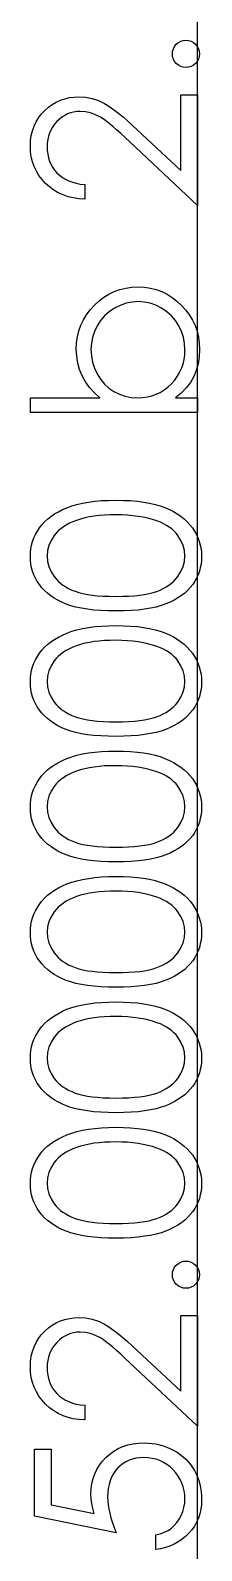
# Model space of a CAD drawing. Header units: millimetres. Extents: x -496 to 15, y 154 to 434.
# Drawn here: x -390.24 to -387.08, y 222.96 to 250.93 of the extents above; entities that cross this region are included whole.
import ezdxf

# ---------------------------------------------------------------- set-up
doc = ezdxf.new("R2010")
doc.units = ezdxf.units.MM

msp = doc.modelspace()

# ---------------------------------------------------------------- linework, layer by layer
at = {"color": 7, "linetype": 'Continuous'}
msp.add_line((-387.161, 164.056), (-387.161, 293.248), dxfattribs=at)
at = {"color": 7, "linetype": 'Continuous', "flags": 128}
for points in [[(-387.623, 250.498), (-387.618, 250.548), (-387.605, 250.594), (-387.582, 250.636), (-387.55, 250.675), (-387.511, 250.707), (-387.469, 250.73), (-387.423, 250.743), (-387.373, 250.748), (-387.373, 250.748), (-387.323, 250.743), (-387.277, 250.73), (-387.235, 250.707), (-387.197, 250.675), (-387.164, 250.636), (-387.141, 250.594), (-387.127, 250.548), (-387.123, 250.498), (-387.123, 250.498), (-387.127, 250.448), (-387.141, 250.402), (-387.164, 250.36), (-387.197, 250.321), (-387.235, 250.289), (-387.277, 250.267), (-387.323, 250.253), (-387.373, 250.248), (-387.373, 250.248), (-387.423, 250.253), (-387.469, 250.267), (-387.511, 250.289), (-387.55, 250.321), (-387.582, 250.36), (-387.605, 250.402), (-387.618, 250.448), (-387.623, 250.498)], [(-389.238, 248.094), (-389.238, 247.825), (-389.238, 247.825), (-389.345, 247.832), (-389.447, 247.848), (-389.544, 247.871), (-389.636, 247.904), (-389.724, 247.944), (-389.806, 247.993), (-389.884, 248.05), (-389.957, 248.115), (-390.023, 248.187), (-390.08, 248.263), (-390.128, 248.343), (-390.168, 248.426), (-390.198, 248.515), (-390.221, 248.607), (-390.234, 248.703), (-390.238, 248.803), (-390.238, 248.803), (-390.234, 248.902), (-390.221, 248.996), (-390.201, 249.085), (-390.171, 249.17), (-390.134, 249.249), (-390.088, 249.324), (-390.035, 249.394), (-389.972, 249.459), (-389.904, 249.518), (-389.834, 249.568), (-389.76, 249.612), (-389.683, 249.647), (-389.603, 249.674), (-389.52, 249.694), (-389.435, 249.705), (-389.346, 249.71), (-389.346, 249.71), (-389.221, 249.702), (-389.1, 249.678), (-388.984, 249.64), (-388.871, 249.585), (-388.813, 249.55), (-388.75, 249.508), (-388.682, 249.459), (-388.609, 249.402), (-388.532, 249.338), (-388.45, 249.267), (-388.362, 249.189), (-388.27, 249.103), (-388.27, 249.103), (-387.469, 248.352), (-387.469, 248.352), (-387.469, 249.748), (-387.469, 249.748), (-387.161, 249.748), (-387.161, 249.748), (-387.161, 247.71), (-387.161, 247.71), (-388.403, 248.873), (-388.403, 248.873), (-388.492, 248.958), (-388.575, 249.035), (-388.651, 249.104), (-388.722, 249.165), (-388.788, 249.219), (-388.847, 249.265), (-388.9, 249.303), (-388.948, 249.333), (-389.038, 249.38), (-389.13, 249.414), (-389.225, 249.434), (-389.322, 249.44), (-389.322, 249.44), (-389.383, 249.437), (-389.442, 249.428), (-389.499, 249.414), (-389.553, 249.393), (-389.606, 249.366), (-389.656, 249.334), (-389.704, 249.296), (-389.751, 249.252), (-389.793, 249.203), (-389.829, 249.152), (-389.86, 249.098), (-389.885, 249.042), (-389.905, 248.982), (-389.919, 248.921), (-389.927, 248.857), (-389.93, 248.789), (-389.93, 248.789), (-389.927, 248.719), (-389.919, 248.652), (-389.905, 248.588), (-389.885, 248.526), (-389.859, 248.468), (-389.828, 248.413), (-389.791, 248.36), (-389.749, 248.311), (-389.701, 248.266), (-389.648, 248.226), (-389.591, 248.192), (-389.53, 248.161), (-389.464, 248.137), (-389.393, 248.118), (-389.318, 248.103), (-389.238, 248.094)], [(-387.161, 243.902), (-390.238, 243.902), (-390.238, 243.902), (-390.238, 244.171), (-390.238, 244.171), (-388.956, 244.171), (-388.956, 244.171), (-389.058, 244.264), (-389.147, 244.362), (-389.222, 244.466), (-389.283, 244.575), (-389.331, 244.69), (-389.365, 244.809), (-389.385, 244.935), (-389.392, 245.065), (-389.392, 245.065), (-389.386, 245.181), (-389.371, 245.294), (-389.345, 245.401), (-389.309, 245.505), (-389.262, 245.603), (-389.205, 245.698), (-389.138, 245.788), (-389.06, 245.874), (-388.974, 245.953), (-388.885, 246.021), (-388.79, 246.079), (-388.692, 246.126), (-388.589, 246.163), (-388.481, 246.189), (-388.37, 246.204), (-388.253, 246.21), (-388.253, 246.21), (-388.138, 246.204), (-388.028, 246.189), (-387.921, 246.162), (-387.819, 246.125), (-387.721, 246.077), (-387.628, 246.019), (-387.538, 245.951), (-387.454, 245.871), (-387.376, 245.785), (-387.309, 245.693), (-387.252, 245.598), (-387.206, 245.499), (-387.169, 245.395), (-387.143, 245.286), (-387.128, 245.173), (-387.123, 245.057), (-387.123, 245.057), (-387.129, 244.923), (-387.149, 244.797), (-387.183, 244.676), (-387.229, 244.562), (-387.29, 244.455), (-387.367, 244.354), (-387.459, 244.259), (-387.567, 244.171), (-387.567, 244.171), (-387.161, 244.171), (-387.161, 244.171), (-387.161, 243.902)], [(-387.392, 245.054), (-387.399, 245.172), (-387.42, 245.285), (-387.456, 245.393), (-387.505, 245.497), (-387.567, 245.594), (-387.641, 245.679), (-387.725, 245.755), (-387.822, 245.82), (-387.925, 245.873), (-388.032, 245.91), (-388.141, 245.933), (-388.253, 245.94), (-388.253, 245.94), (-388.365, 245.933), (-388.475, 245.91), (-388.582, 245.872), (-388.687, 245.819), (-388.784, 245.753), (-388.87, 245.678), (-388.945, 245.591), (-389.008, 245.494), (-389.058, 245.391), (-389.094, 245.283), (-389.115, 245.173), (-389.123, 245.059), (-389.123, 245.059), (-389.115, 244.942), (-389.094, 244.829), (-389.058, 244.719), (-389.008, 244.611), (-388.945, 244.511), (-388.873, 244.423), (-388.791, 244.348), (-388.699, 244.285), (-388.599, 244.235), (-388.492, 244.199), (-388.38, 244.178), (-388.261, 244.171), (-388.261, 244.171), (-388.171, 244.175), (-388.084, 244.187), (-388, 244.207), (-387.921, 244.235), (-387.845, 244.271), (-387.773, 244.315), (-387.706, 244.366), (-387.641, 244.426), (-387.583, 244.491), (-387.532, 244.561), (-387.489, 244.634), (-387.454, 244.711), (-387.427, 244.791), (-387.407, 244.875), (-387.395, 244.963), (-387.392, 245.054)], [(-388.66, 240.248), (-388.804, 240.25), (-388.94, 240.256), (-389.068, 240.266), (-389.187, 240.28), (-389.297, 240.297), (-389.4, 240.32), (-389.493, 240.345), (-389.579, 240.375), (-389.657, 240.408), (-389.731, 240.445), (-389.8, 240.485), (-389.864, 240.528), (-389.923, 240.574), (-389.977, 240.624), (-390.026, 240.676), (-390.071, 240.733), (-390.11, 240.792), (-390.144, 240.853), (-390.172, 240.914), (-390.196, 240.979), (-390.215, 241.044), (-390.228, 241.112), (-390.236, 241.18), (-390.238, 241.251), (-390.238, 241.251), (-390.236, 241.323), (-390.227, 241.393), (-390.215, 241.461), (-390.196, 241.527), (-390.172, 241.592), (-390.143, 241.655), (-390.109, 241.717), (-390.07, 241.777), (-390.025, 241.834), (-389.975, 241.889), (-389.92, 241.94), (-389.859, 241.988), (-389.794, 242.033), (-389.722, 242.075), (-389.647, 242.113), (-389.565, 242.149), (-389.477, 242.181), (-389.382, 242.21), (-389.279, 242.233), (-389.17, 242.252), (-389.053, 242.267), (-388.929, 242.278), (-388.798, 242.284), (-388.66, 242.286), (-388.66, 242.286), (-388.522, 242.284), (-388.391, 242.278), (-388.268, 242.267), (-388.152, 242.253), (-388.043, 242.234), (-387.941, 242.21), (-387.847, 242.183), (-387.76, 242.151), (-387.678, 242.116), (-387.603, 242.077), (-387.532, 242.036), (-387.466, 241.991), (-387.406, 241.943), (-387.35, 241.891), (-387.3, 241.836), (-387.255, 241.779), (-387.215, 241.719), (-387.18, 241.657), (-387.151, 241.593), (-387.127, 241.528), (-387.108, 241.461), (-387.095, 241.393), (-387.087, 241.323), (-387.084, 241.251), (-387.084, 241.251), (-387.087, 241.18), (-387.094, 241.112), (-387.108, 241.044), (-387.126, 240.979), (-387.148, 240.916), (-387.177, 240.854), (-387.211, 240.794), (-387.249, 240.735), (-387.293, 240.679), (-387.342, 240.627), (-387.396, 240.577), (-387.456, 240.531), (-387.52, 240.488), (-387.589, 240.448), (-387.663, 240.41), (-387.743, 240.377), (-387.829, 240.347), (-387.923, 240.32), (-388.025, 240.298), (-388.136, 240.28), (-388.255, 240.266), (-388.382, 240.256), (-388.517, 240.25), (-388.66, 240.248)], [(-388.661, 240.517), (-388.541, 240.518), (-388.428, 240.523), (-388.323, 240.53), (-388.225, 240.54), (-388.135, 240.553), (-388.052, 240.569), (-387.977, 240.588), (-387.91, 240.609), (-387.848, 240.634), (-387.79, 240.661), (-387.736, 240.69), (-387.686, 240.723), (-387.639, 240.758), (-387.597, 240.796), (-387.558, 240.837), (-387.523, 240.88), (-387.466, 240.972), (-387.425, 241.065), (-387.4, 241.161), (-387.392, 241.26), (-387.392, 241.26), (-387.4, 241.359), (-387.424, 241.455), (-387.464, 241.548), (-387.52, 241.637), (-387.555, 241.68), (-387.593, 241.72), (-387.635, 241.757), (-387.681, 241.792), (-387.731, 241.824), (-387.786, 241.853), (-387.844, 241.88), (-387.907, 241.904), (-387.907, 241.904), (-387.987, 241.93), (-388.072, 241.954), (-388.16, 241.973), (-388.252, 241.989), (-388.348, 242.001), (-388.448, 242.01), (-388.553, 242.015), (-388.661, 242.017), (-388.661, 242.017), (-388.769, 242.015), (-388.873, 242.011), (-388.971, 242.003), (-389.064, 241.992), (-389.152, 241.978), (-389.235, 241.961), (-389.313, 241.94), (-389.386, 241.916), (-389.455, 241.89), (-389.518, 241.861), (-389.577, 241.83), (-389.631, 241.796), (-389.68, 241.76), (-389.725, 241.721), (-389.765, 241.68), (-389.8, 241.637), (-389.857, 241.546), (-389.898, 241.454), (-389.922, 241.358), (-389.93, 241.26), (-389.93, 241.26), (-389.922, 241.161), (-389.898, 241.064), (-389.857, 240.971), (-389.8, 240.88), (-389.765, 240.837), (-389.727, 240.797), (-389.685, 240.759), (-389.638, 240.724), (-389.588, 240.692), (-389.534, 240.661), (-389.477, 240.634), (-389.415, 240.61), (-389.347, 240.588), (-389.272, 240.57), (-389.189, 240.553), (-389.099, 240.541), (-389.001, 240.53), (-388.895, 240.523), (-388.782, 240.518), (-388.661, 240.517)], [(-388.66, 237.94), (-388.804, 237.942), (-388.94, 237.948), (-389.068, 237.958), (-389.187, 237.972), (-389.297, 237.99), (-389.4, 238.012), (-389.493, 238.038), (-389.579, 238.067), (-389.657, 238.1), (-389.731, 238.137), (-389.8, 238.177), (-389.864, 238.22), (-389.923, 238.267), (-389.977, 238.316), (-390.026, 238.369), (-390.071, 238.425), (-390.11, 238.484), (-390.144, 238.545), (-390.172, 238.607), (-390.196, 238.671), (-390.215, 238.737), (-390.228, 238.804), (-390.236, 238.872), (-390.238, 238.943), (-390.238, 238.943), (-390.236, 239.015), (-390.227, 239.085), (-390.215, 239.153), (-390.196, 239.22), (-390.172, 239.285), (-390.143, 239.348), (-390.109, 239.41), (-390.07, 239.469), (-390.025, 239.526), (-389.975, 239.581), (-389.92, 239.632), (-389.859, 239.68), (-389.794, 239.725), (-389.722, 239.767), (-389.647, 239.806), (-389.565, 239.842), (-389.477, 239.874), (-389.382, 239.902), (-389.279, 239.925), (-389.17, 239.945), (-389.053, 239.96), (-388.929, 239.97), (-388.798, 239.976), (-388.66, 239.979), (-388.66, 239.979), (-388.522, 239.976), (-388.391, 239.97), (-388.268, 239.96), (-388.152, 239.945), (-388.043, 239.926), (-387.941, 239.902), (-387.847, 239.875), (-387.76, 239.844), (-387.678, 239.808), (-387.603, 239.77), (-387.532, 239.728), (-387.466, 239.683), (-387.406, 239.635), (-387.35, 239.583), (-387.3, 239.529), (-387.255, 239.471), (-387.215, 239.411), (-387.18, 239.349), (-387.151, 239.285), (-387.127, 239.22), (-387.108, 239.154), (-387.095, 239.085), (-387.087, 239.015), (-387.084, 238.943), (-387.084, 238.943), (-387.087, 238.872), (-387.094, 238.804), (-387.108, 238.737), (-387.126, 238.672), (-387.148, 238.608), (-387.177, 238.546), (-387.211, 238.486), (-387.249, 238.428), (-387.293, 238.372), (-387.342, 238.319), (-387.396, 238.27), (-387.456, 238.223), (-387.52, 238.18), (-387.589, 238.14), (-387.663, 238.103), (-387.743, 238.069), (-387.829, 238.039), (-387.923, 238.012), (-388.025, 237.991), (-388.136, 237.973), (-388.255, 237.958), (-388.382, 237.948), (-388.517, 237.942), (-388.66, 237.94)], [(-388.661, 238.21), (-388.541, 238.211), (-388.428, 238.216), (-388.323, 238.223), (-388.225, 238.232), (-388.135, 238.246), (-388.052, 238.261), (-387.977, 238.28), (-387.91, 238.301), (-387.848, 238.326), (-387.79, 238.353), (-387.736, 238.383), (-387.686, 238.415), (-387.639, 238.451), (-387.597, 238.488), (-387.558, 238.529), (-387.523, 238.573), (-387.466, 238.664), (-387.425, 238.758), (-387.4, 238.854), (-387.392, 238.952), (-387.392, 238.952), (-387.4, 239.051), (-387.424, 239.148), (-387.464, 239.24), (-387.52, 239.33), (-387.555, 239.372), (-387.593, 239.412), (-387.635, 239.449), (-387.681, 239.484), (-387.731, 239.516), (-387.786, 239.545), (-387.844, 239.572), (-387.907, 239.596), (-387.907, 239.596), (-387.987, 239.622), (-388.072, 239.646), (-388.16, 239.665), (-388.252, 239.681), (-388.348, 239.693), (-388.448, 239.702), (-388.553, 239.708), (-388.661, 239.71), (-388.661, 239.71), (-388.769, 239.708), (-388.873, 239.704), (-388.971, 239.695), (-389.064, 239.684), (-389.152, 239.67), (-389.235, 239.653), (-389.313, 239.632), (-389.386, 239.609), (-389.455, 239.582), (-389.518, 239.553), (-389.577, 239.522), (-389.631, 239.488), (-389.68, 239.452), (-389.725, 239.413), (-389.765, 239.372), (-389.8, 239.329), (-389.857, 239.238), (-389.898, 239.146), (-389.922, 239.05), (-389.93, 238.952), (-389.93, 238.952), (-389.922, 238.853), (-389.898, 238.756), (-389.857, 238.663), (-389.8, 238.573), (-389.765, 238.529), (-389.727, 238.489), (-389.685, 238.451), (-389.638, 238.416), (-389.588, 238.384), (-389.534, 238.354), (-389.477, 238.327), (-389.415, 238.302), (-389.347, 238.28), (-389.272, 238.262), (-389.189, 238.246), (-389.099, 238.233), (-389.001, 238.223), (-388.895, 238.216), (-388.782, 238.211), (-388.661, 238.21)], [(-388.66, 235.633), (-388.804, 235.634), (-388.94, 235.64), (-389.068, 235.651), (-389.187, 235.664), (-389.297, 235.682), (-389.4, 235.704), (-389.493, 235.73), (-389.579, 235.759), (-389.657, 235.792), (-389.731, 235.829), (-389.8, 235.869), (-389.864, 235.913), (-389.923, 235.959), (-389.977, 236.008), (-390.026, 236.061), (-390.071, 236.118), (-390.11, 236.176), (-390.144, 236.237), (-390.172, 236.299), (-390.196, 236.363), (-390.215, 236.429), (-390.228, 236.496), (-390.236, 236.565), (-390.238, 236.636), (-390.238, 236.636), (-390.236, 236.707), (-390.227, 236.777), (-390.215, 236.845), (-390.196, 236.912), (-390.172, 236.977), (-390.143, 237.04), (-390.109, 237.102), (-390.07, 237.161), (-390.025, 237.219), (-389.975, 237.273), (-389.92, 237.324), (-389.859, 237.372), (-389.794, 237.417), (-389.722, 237.46), (-389.647, 237.498), (-389.565, 237.534), (-389.477, 237.566), (-389.382, 237.594), (-389.279, 237.618), (-389.17, 237.637), (-389.053, 237.652), (-388.929, 237.663), (-388.798, 237.669), (-388.66, 237.671), (-388.66, 237.671), (-388.522, 237.669), (-388.391, 237.663), (-388.268, 237.652), (-388.152, 237.637), (-388.043, 237.618), (-387.941, 237.595), (-387.847, 237.568), (-387.76, 237.536), (-387.678, 237.5), (-387.603, 237.462), (-387.532, 237.42), (-387.466, 237.375), (-387.406, 237.327), (-387.35, 237.276), (-387.3, 237.221), (-387.255, 237.163), (-387.215, 237.103), (-387.18, 237.041), (-387.151, 236.978), (-387.127, 236.913), (-387.108, 236.846), (-387.095, 236.777), (-387.087, 236.707), (-387.084, 236.636), (-387.084, 236.636), (-387.087, 236.565), (-387.094, 236.496), (-387.108, 236.429), (-387.126, 236.364), (-387.148, 236.3), (-387.177, 236.238), (-387.211, 236.178), (-387.249, 236.12), (-387.293, 236.064), (-387.342, 236.011), (-387.396, 235.962), (-387.456, 235.916), (-387.52, 235.872), (-387.589, 235.832), (-387.663, 235.795), (-387.743, 235.761), (-387.829, 235.731), (-387.923, 235.705), (-388.025, 235.683), (-388.136, 235.665), (-388.255, 235.651), (-388.382, 235.64), (-388.517, 235.634), (-388.66, 235.633)], [(-388.661, 235.902), (-388.541, 235.903), (-388.428, 235.908), (-388.323, 235.915), (-388.225, 235.925), (-388.135, 235.938), (-388.052, 235.954), (-387.977, 235.972), (-387.91, 235.994), (-387.848, 236.018), (-387.79, 236.045), (-387.736, 236.075), (-387.686, 236.107), (-387.639, 236.143), (-387.597, 236.181), (-387.558, 236.222), (-387.523, 236.265), (-387.466, 236.356), (-387.425, 236.45), (-387.4, 236.546), (-387.392, 236.645), (-387.392, 236.645), (-387.4, 236.744), (-387.424, 236.84), (-387.464, 236.933), (-387.52, 237.022), (-387.555, 237.065), (-387.593, 237.104), (-387.635, 237.142), (-387.681, 237.176), (-387.731, 237.208), (-387.786, 237.238), (-387.844, 237.264), (-387.907, 237.288), (-387.907, 237.288), (-387.987, 237.315), (-388.072, 237.338), (-388.16, 237.357), (-388.252, 237.374), (-388.348, 237.386), (-388.448, 237.395), (-388.553, 237.4), (-388.661, 237.402), (-388.661, 237.402), (-388.769, 237.4), (-388.873, 237.396), (-388.971, 237.387), (-389.064, 237.377), (-389.152, 237.362), (-389.235, 237.345), (-389.313, 237.324), (-389.386, 237.301), (-389.455, 237.274), (-389.518, 237.246), (-389.577, 237.214), (-389.631, 237.181), (-389.68, 237.145), (-389.725, 237.106), (-389.765, 237.065), (-389.8, 237.021), (-389.857, 236.931), (-389.898, 236.838), (-389.922, 236.743), (-389.93, 236.645), (-389.93, 236.645), (-389.922, 236.545), (-389.898, 236.449), (-389.857, 236.356), (-389.8, 236.265), (-389.765, 236.222), (-389.727, 236.181), (-389.685, 236.143), (-389.638, 236.109), (-389.588, 236.076), (-389.534, 236.046), (-389.477, 236.019), (-389.415, 235.994), (-389.347, 235.973), (-389.272, 235.954), (-389.189, 235.938), (-389.099, 235.925), (-389.001, 235.915), (-388.895, 235.908), (-388.782, 235.903), (-388.661, 235.902)], [(-388.66, 233.325), (-388.804, 233.327), (-388.94, 233.333), (-389.068, 233.343), (-389.187, 233.357), (-389.297, 233.374), (-389.4, 233.396), (-389.493, 233.422), (-389.579, 233.452), (-389.657, 233.485), (-389.731, 233.521), (-389.8, 233.562), (-389.864, 233.605), (-389.923, 233.651), (-389.977, 233.701), (-390.026, 233.753), (-390.071, 233.81), (-390.11, 233.869), (-390.144, 233.929), (-390.172, 233.991), (-390.196, 234.056), (-390.215, 234.121), (-390.228, 234.189), (-390.236, 234.257), (-390.238, 234.328), (-390.238, 234.328), (-390.236, 234.399), (-390.227, 234.47), (-390.215, 234.538), (-390.196, 234.604), (-390.172, 234.669), (-390.143, 234.732), (-390.109, 234.794), (-390.07, 234.854), (-390.025, 234.911), (-389.975, 234.966), (-389.92, 235.017), (-389.859, 235.065), (-389.794, 235.11), (-389.722, 235.152), (-389.647, 235.19), (-389.565, 235.226), (-389.477, 235.258), (-389.382, 235.286), (-389.279, 235.31), (-389.17, 235.329), (-389.053, 235.344), (-388.929, 235.355), (-388.798, 235.361), (-388.66, 235.363), (-388.66, 235.363), (-388.522, 235.361), (-388.391, 235.355), (-388.268, 235.344), (-388.152, 235.33), (-388.043, 235.311), (-387.941, 235.287), (-387.847, 235.26), (-387.76, 235.228), (-387.678, 235.193), (-387.603, 235.154), (-387.532, 235.113), (-387.466, 235.068), (-387.406, 235.02), (-387.35, 234.968), (-387.3, 234.913), (-387.255, 234.856), (-387.215, 234.795), (-387.18, 234.734), (-387.151, 234.67), (-387.127, 234.605), (-387.108, 234.538), (-387.095, 234.47), (-387.087, 234.399), (-387.084, 234.328), (-387.084, 234.328), (-387.087, 234.257), (-387.094, 234.189), (-387.108, 234.121), (-387.126, 234.056), (-387.148, 233.993), (-387.177, 233.931), (-387.211, 233.871), (-387.249, 233.812), (-387.293, 233.756), (-387.342, 233.704), (-387.396, 233.654), (-387.456, 233.608), (-387.52, 233.565), (-387.589, 233.524), (-387.663, 233.487), (-387.743, 233.454), (-387.829, 233.423), (-387.923, 233.397), (-388.025, 233.375), (-388.136, 233.357), (-388.255, 233.343), (-388.382, 233.333), (-388.517, 233.327), (-388.66, 233.325)], [(-388.661, 233.594), (-388.541, 233.595), (-388.428, 233.6), (-388.323, 233.607), (-388.225, 233.617), (-388.135, 233.63), (-388.052, 233.646), (-387.977, 233.664), (-387.91, 233.686), (-387.848, 233.711), (-387.79, 233.738), (-387.736, 233.767), (-387.686, 233.8), (-387.639, 233.835), (-387.597, 233.873), (-387.558, 233.914), (-387.523, 233.957), (-387.466, 234.048), (-387.425, 234.142), (-387.4, 234.238), (-387.392, 234.337), (-387.392, 234.337), (-387.4, 234.436), (-387.424, 234.532), (-387.464, 234.625), (-387.52, 234.714), (-387.555, 234.757), (-387.593, 234.797), (-387.635, 234.834), (-387.681, 234.869), (-387.731, 234.901), (-387.786, 234.93), (-387.844, 234.957), (-387.907, 234.981), (-387.907, 234.981), (-387.987, 235.007), (-388.072, 235.03), (-388.16, 235.05), (-388.252, 235.066), (-388.348, 235.078), (-388.448, 235.087), (-388.553, 235.092), (-388.661, 235.094), (-388.661, 235.094), (-388.769, 235.092), (-388.873, 235.088), (-388.971, 235.08), (-389.064, 235.069), (-389.152, 235.054), (-389.235, 235.038), (-389.313, 235.017), (-389.386, 234.993), (-389.455, 234.967), (-389.518, 234.938), (-389.577, 234.907), (-389.631, 234.873), (-389.68, 234.837), (-389.725, 234.798), (-389.765, 234.757), (-389.8, 234.714), (-389.857, 234.623), (-389.898, 234.53), (-389.922, 234.435), (-389.93, 234.337), (-389.93, 234.337), (-389.922, 234.238), (-389.898, 234.141), (-389.857, 234.048), (-389.8, 233.957), (-389.765, 233.914), (-389.727, 233.874), (-389.685, 233.836), (-389.638, 233.801), (-389.588, 233.768), (-389.534, 233.738), (-389.477, 233.711), (-389.415, 233.687), (-389.347, 233.665), (-389.272, 233.646), (-389.189, 233.63), (-389.099, 233.618), (-389.001, 233.607), (-388.895, 233.6), (-388.782, 233.595), (-388.661, 233.594)], [(-388.66, 231.017), (-388.804, 231.019), (-388.94, 231.025), (-389.068, 231.035), (-389.187, 231.049), (-389.297, 231.067), (-389.4, 231.089), (-389.493, 231.115), (-389.579, 231.144), (-389.657, 231.177), (-389.731, 231.214), (-389.8, 231.254), (-389.864, 231.297), (-389.923, 231.344), (-389.977, 231.393), (-390.026, 231.446), (-390.071, 231.502), (-390.11, 231.561), (-390.144, 231.622), (-390.172, 231.684), (-390.196, 231.748), (-390.215, 231.814), (-390.228, 231.881), (-390.236, 231.949), (-390.238, 232.02), (-390.238, 232.02), (-390.236, 232.092), (-390.227, 232.162), (-390.215, 232.23), (-390.196, 232.297), (-390.172, 232.362), (-390.143, 232.425), (-390.109, 232.487), (-390.07, 232.546), (-390.025, 232.603), (-389.975, 232.658), (-389.92, 232.709), (-389.859, 232.757), (-389.794, 232.802), (-389.722, 232.844), (-389.647, 232.883), (-389.565, 232.919), (-389.477, 232.951), (-389.382, 232.979), (-389.279, 233.002), (-389.17, 233.021), (-389.053, 233.036), (-388.929, 233.047), (-388.798, 233.053), (-388.66, 233.056), (-388.66, 233.056), (-388.522, 233.053), (-388.391, 233.047), (-388.268, 233.036), (-388.152, 233.022), (-388.043, 233.003), (-387.941, 232.979), (-387.847, 232.952), (-387.76, 232.92), (-387.678, 232.885), (-387.603, 232.847), (-387.532, 232.805), (-387.466, 232.76), (-387.406, 232.712), (-387.35, 232.66), (-387.3, 232.606), (-387.255, 232.548), (-387.215, 232.488), (-387.18, 232.426), (-387.151, 232.362), (-387.127, 232.297), (-387.108, 232.231), (-387.095, 232.162), (-387.087, 232.092), (-387.084, 232.02), (-387.084, 232.02), (-387.087, 231.949), (-387.094, 231.881), (-387.108, 231.814), (-387.126, 231.749), (-387.148, 231.685), (-387.177, 231.623), (-387.211, 231.563), (-387.249, 231.505), (-387.293, 231.449), (-387.342, 231.396), (-387.396, 231.347), (-387.456, 231.3), (-387.52, 231.257), (-387.589, 231.217), (-387.663, 231.179), (-387.743, 231.146), (-387.829, 231.116), (-387.923, 231.089), (-388.025, 231.068), (-388.136, 231.05), (-388.255, 231.035), (-388.382, 231.025), (-388.517, 231.019), (-388.66, 231.017)], [(-388.661, 231.286), (-388.541, 231.288), (-388.428, 231.292), (-388.323, 231.3), (-388.225, 231.309), (-388.135, 231.323), (-388.052, 231.338), (-387.977, 231.357), (-387.91, 231.378), (-387.848, 231.403), (-387.79, 231.43), (-387.736, 231.46), (-387.686, 231.492), (-387.639, 231.527), (-387.597, 231.565), (-387.558, 231.606), (-387.523, 231.649), (-387.466, 231.741), (-387.425, 231.835), (-387.4, 231.931), (-387.392, 232.029), (-387.392, 232.029), (-387.4, 232.128), (-387.424, 232.225), (-387.464, 232.317), (-387.52, 232.407), (-387.555, 232.449), (-387.593, 232.489), (-387.635, 232.526), (-387.681, 232.561), (-387.731, 232.593), (-387.786, 232.622), (-387.844, 232.649), (-387.907, 232.673), (-387.907, 232.673), (-387.987, 232.699), (-388.072, 232.723), (-388.16, 232.742), (-388.252, 232.758), (-388.348, 232.77), (-388.448, 232.779), (-388.553, 232.785), (-388.661, 232.786), (-388.661, 232.786), (-388.769, 232.785), (-388.873, 232.78), (-388.971, 232.772), (-389.064, 232.761), (-389.152, 232.747), (-389.235, 232.73), (-389.313, 232.709), (-389.386, 232.686), (-389.455, 232.659), (-389.518, 232.63), (-389.577, 232.599), (-389.631, 232.565), (-389.68, 232.529), (-389.725, 232.49), (-389.765, 232.449), (-389.8, 232.406), (-389.857, 232.315), (-389.898, 232.223), (-389.922, 232.127), (-389.93, 232.029), (-389.93, 232.029), (-389.922, 231.93), (-389.898, 231.833), (-389.857, 231.74), (-389.8, 231.649), (-389.765, 231.606), (-389.727, 231.566), (-389.685, 231.528), (-389.638, 231.493), (-389.588, 231.461), (-389.534, 231.431), (-389.477, 231.404), (-389.415, 231.379), (-389.347, 231.357), (-389.272, 231.339), (-389.189, 231.323), (-389.099, 231.31), (-389.001, 231.3), (-388.895, 231.292), (-388.782, 231.288), (-388.661, 231.286)], [(-388.66, 228.71), (-388.804, 228.711), (-388.94, 228.717), (-389.068, 228.728), (-389.187, 228.741), (-389.297, 228.759), (-389.4, 228.781), (-389.493, 228.807), (-389.579, 228.836), (-389.657, 228.869), (-389.731, 228.906), (-389.8, 228.946), (-389.864, 228.99), (-389.923, 229.036), (-389.977, 229.085), (-390.026, 229.138), (-390.071, 229.195), (-390.11, 229.253), (-390.144, 229.314), (-390.172, 229.376), (-390.196, 229.44), (-390.215, 229.506), (-390.228, 229.573), (-390.236, 229.642), (-390.238, 229.713), (-390.238, 229.713), (-390.236, 229.784), (-390.227, 229.854), (-390.215, 229.922), (-390.196, 229.989), (-390.172, 230.054), (-390.143, 230.117), (-390.109, 230.179), (-390.07, 230.238), (-390.025, 230.295), (-389.975, 230.35), (-389.92, 230.401), (-389.859, 230.449), (-389.794, 230.494), (-389.722, 230.536), (-389.647, 230.575), (-389.565, 230.611), (-389.477, 230.643), (-389.382, 230.671), (-389.279, 230.695), (-389.17, 230.714), (-389.053, 230.729), (-388.929, 230.74), (-388.798, 230.746), (-388.66, 230.748), (-388.66, 230.748), (-388.522, 230.746), (-388.391, 230.74), (-388.268, 230.729), (-388.152, 230.714), (-388.043, 230.695), (-387.941, 230.672), (-387.847, 230.645), (-387.76, 230.613), (-387.678, 230.577), (-387.603, 230.539), (-387.532, 230.497), (-387.466, 230.452), (-387.406, 230.404), (-387.35, 230.353), (-387.3, 230.298), (-387.255, 230.24), (-387.215, 230.18), (-387.18, 230.118), (-387.151, 230.054), (-387.127, 229.99), (-387.108, 229.923), (-387.095, 229.854), (-387.087, 229.784), (-387.084, 229.713), (-387.084, 229.713), (-387.087, 229.642), (-387.094, 229.573), (-387.108, 229.506), (-387.126, 229.441), (-387.148, 229.377), (-387.177, 229.315), (-387.211, 229.255), (-387.249, 229.197), (-387.293, 229.141), (-387.342, 229.088), (-387.396, 229.039), (-387.456, 228.993), (-387.52, 228.949), (-387.589, 228.909), (-387.663, 228.872), (-387.743, 228.838), (-387.829, 228.808), (-387.923, 228.782), (-388.025, 228.76), (-388.136, 228.742), (-388.255, 228.728), (-388.382, 228.717), (-388.517, 228.711), (-388.66, 228.71)], [(-388.661, 228.979), (-388.541, 228.98), (-388.428, 228.985), (-388.323, 228.992), (-388.225, 229.002), (-388.135, 229.015), (-388.052, 229.03), (-387.977, 229.049), (-387.91, 229.071), (-387.848, 229.095), (-387.79, 229.122), (-387.736, 229.152), (-387.686, 229.184), (-387.639, 229.22), (-387.597, 229.258), (-387.558, 229.298), (-387.523, 229.342), (-387.466, 229.433), (-387.425, 229.527), (-387.4, 229.623), (-387.392, 229.722), (-387.392, 229.722), (-387.4, 229.821), (-387.424, 229.917), (-387.464, 230.009), (-387.52, 230.099), (-387.555, 230.142), (-387.593, 230.181), (-387.635, 230.219), (-387.681, 230.253), (-387.731, 230.285), (-387.786, 230.315), (-387.844, 230.341), (-387.907, 230.365), (-387.907, 230.365), (-387.987, 230.392), (-388.072, 230.415), (-388.16, 230.434), (-388.252, 230.451), (-388.348, 230.463), (-388.448, 230.472), (-388.553, 230.477), (-388.661, 230.479), (-388.661, 230.479), (-388.769, 230.477), (-388.873, 230.473), (-388.971, 230.464), (-389.064, 230.454), (-389.152, 230.439), (-389.235, 230.422), (-389.313, 230.401), (-389.386, 230.378), (-389.455, 230.351), (-389.518, 230.323), (-389.577, 230.291), (-389.631, 230.258), (-389.68, 230.222), (-389.725, 230.183), (-389.765, 230.142), (-389.8, 230.098), (-389.857, 230.008), (-389.898, 229.915), (-389.922, 229.82), (-389.93, 229.722), (-389.93, 229.722), (-389.922, 229.622), (-389.898, 229.526), (-389.857, 229.433), (-389.8, 229.342), (-389.765, 229.298), (-389.727, 229.258), (-389.685, 229.22), (-389.638, 229.186), (-389.588, 229.153), (-389.534, 229.123), (-389.477, 229.096), (-389.415, 229.071), (-389.347, 229.05), (-389.272, 229.031), (-389.189, 229.015), (-389.099, 229.002), (-389.001, 228.992), (-388.895, 228.985), (-388.782, 228.98), (-388.661, 228.979)], [(-387.623, 228.036), (-387.618, 228.086), (-387.605, 228.133), (-387.582, 228.175), (-387.55, 228.213), (-387.511, 228.245), (-387.469, 228.268), (-387.423, 228.282), (-387.373, 228.286), (-387.373, 228.286), (-387.323, 228.282), (-387.277, 228.268), (-387.235, 228.245), (-387.197, 228.213), (-387.164, 228.175), (-387.141, 228.133), (-387.127, 228.086), (-387.123, 228.036), (-387.123, 228.036), (-387.127, 227.987), (-387.141, 227.941), (-387.164, 227.898), (-387.197, 227.86), (-387.235, 227.828), (-387.277, 227.805), (-387.323, 227.791), (-387.373, 227.786), (-387.373, 227.786), (-387.423, 227.791), (-387.469, 227.805), (-387.511, 227.828), (-387.55, 227.86), (-387.582, 227.898), (-387.605, 227.941), (-387.618, 227.987), (-387.623, 228.036)], [(-389.238, 225.633), (-389.238, 225.363), (-389.238, 225.363), (-389.345, 225.371), (-389.447, 225.386), (-389.544, 225.41), (-389.636, 225.442), (-389.724, 225.482), (-389.806, 225.531), (-389.884, 225.588), (-389.957, 225.654), (-390.023, 225.725), (-390.08, 225.801), (-390.128, 225.881), (-390.168, 225.965), (-390.198, 226.053), (-390.221, 226.145), (-390.234, 226.241), (-390.238, 226.342), (-390.238, 226.342), (-390.234, 226.44), (-390.221, 226.535), (-390.201, 226.624), (-390.171, 226.708), (-390.134, 226.788), (-390.088, 226.862), (-390.035, 226.933), (-389.972, 226.997), (-389.904, 227.056), (-389.834, 227.107), (-389.76, 227.15), (-389.683, 227.186), (-389.603, 227.213), (-389.52, 227.232), (-389.435, 227.244), (-389.346, 227.248), (-389.346, 227.248), (-389.221, 227.24), (-389.1, 227.217), (-388.984, 227.178), (-388.871, 227.124), (-388.813, 227.089), (-388.75, 227.047), (-388.682, 226.997), (-388.609, 226.941), (-388.532, 226.877), (-388.45, 226.806), (-388.362, 226.727), (-388.27, 226.641), (-388.27, 226.641), (-387.469, 225.89), (-387.469, 225.89), (-387.469, 227.286), (-387.469, 227.286), (-387.161, 227.286), (-387.161, 227.286), (-387.161, 225.248), (-387.161, 225.248), (-388.403, 226.411), (-388.403, 226.411), (-388.492, 226.496), (-388.575, 226.573), (-388.651, 226.642), (-388.722, 226.704), (-388.788, 226.757), (-388.847, 226.803), (-388.9, 226.841), (-388.948, 226.872), (-389.038, 226.919), (-389.13, 226.952), (-389.225, 226.972), (-389.322, 226.979), (-389.322, 226.979), (-389.383, 226.976), (-389.442, 226.967), (-389.499, 226.952), (-389.553, 226.932), (-389.606, 226.905), (-389.656, 226.872), (-389.704, 226.835), (-389.751, 226.79), (-389.793, 226.741), (-389.829, 226.69), (-389.86, 226.637), (-389.885, 226.58), (-389.905, 226.521), (-389.919, 226.46), (-389.927, 226.395), (-389.93, 226.328), (-389.93, 226.328), (-389.927, 226.258), (-389.919, 226.19), (-389.905, 226.126), (-389.885, 226.065), (-389.859, 226.006), (-389.828, 225.951), (-389.791, 225.899), (-389.749, 225.85), (-389.701, 225.804), (-389.648, 225.765), (-389.591, 225.73), (-389.53, 225.7), (-389.464, 225.675), (-389.393, 225.656), (-389.318, 225.642), (-389.238, 225.633)], [(-390.161, 224.825), (-389.853, 224.825), (-389.853, 224.825), (-389.853, 223.804), (-389.853, 223.804), (-389.064, 223.643), (-389.064, 223.643), (-389.09, 223.738), (-389.108, 223.829), (-389.119, 223.915), (-389.123, 223.996), (-389.123, 223.996), (-389.118, 224.097), (-389.105, 224.193), (-389.084, 224.284), (-389.053, 224.371), (-389.015, 224.454), (-388.968, 224.531), (-388.912, 224.604), (-388.847, 224.673), (-388.776, 224.736), (-388.7, 224.79), (-388.619, 224.836), (-388.533, 224.874), (-388.442, 224.903), (-388.347, 224.923), (-388.246, 224.936), (-388.141, 224.94), (-388.141, 224.94), (-388.068, 224.938), (-387.996, 224.932), (-387.925, 224.921), (-387.856, 224.906), (-387.79, 224.887), (-387.724, 224.863), (-387.659, 224.835), (-387.597, 224.803), (-387.537, 224.768), (-387.48, 224.729), (-387.427, 224.687), (-387.377, 224.643), (-387.332, 224.595), (-387.29, 224.544), (-387.251, 224.49), (-387.216, 224.433), (-387.185, 224.374), (-387.159, 224.312), (-387.136, 224.248), (-387.117, 224.182), (-387.103, 224.113), (-387.093, 224.042), (-387.086, 223.969), (-387.084, 223.894), (-387.084, 223.894), (-387.088, 223.804), (-387.099, 223.719), (-387.117, 223.636), (-387.143, 223.558), (-387.177, 223.482), (-387.217, 223.411), (-387.265, 223.342), (-387.32, 223.278), (-387.382, 223.219), (-387.447, 223.166), (-387.516, 223.119), (-387.591, 223.078), (-387.669, 223.044), (-387.752, 223.016), (-387.839, 222.994), (-387.93, 222.979), (-387.93, 222.979), (-387.93, 223.248), (-387.93, 223.248), (-387.845, 223.27), (-387.769, 223.297), (-387.7, 223.332), (-387.641, 223.372), (-387.587, 223.419), (-387.54, 223.474), (-387.497, 223.536), (-387.46, 223.605), (-387.43, 223.678), (-387.409, 223.754), (-387.396, 223.831), (-387.392, 223.91), (-387.392, 223.91), (-387.395, 223.987), (-387.406, 224.061), (-387.422, 224.132), (-387.446, 224.201), (-387.477, 224.266), (-387.514, 224.329), (-387.558, 224.389), (-387.609, 224.447), (-387.665, 224.499), (-387.725, 224.545), (-387.788, 224.583), (-387.854, 224.615), (-387.924, 224.64), (-387.996, 224.657), (-388.073, 224.667), (-388.153, 224.671), (-388.153, 224.671), (-388.225, 224.668), (-388.293, 224.659), (-388.358, 224.643), (-388.419, 224.622), (-388.478, 224.594), (-388.532, 224.561), (-388.584, 224.52), (-388.631, 224.474), (-388.674, 224.423), (-388.712, 224.367), (-388.743, 224.308), (-388.769, 224.244), (-388.789, 224.176), (-388.803, 224.104), (-388.812, 224.028), (-388.815, 223.948), (-388.815, 223.948), (-388.813, 223.878), (-388.805, 223.804), (-388.793, 223.727), (-388.776, 223.646), (-388.755, 223.562), (-388.728, 223.473), (-388.697, 223.382), (-388.661, 223.286), (-388.661, 223.286), (-390.161, 223.594), (-390.161, 223.594), (-390.161, 224.825)]]:
    msp.add_lwpolyline(points, dxfattribs=at)

doc.saveas('drawing.dxf')
